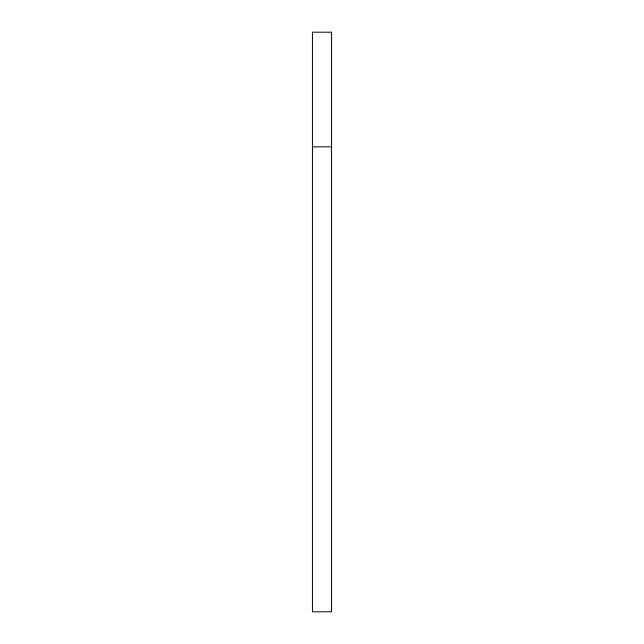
<?xml version="1.0" encoding="UTF-8"?>
<svg xmlns="http://www.w3.org/2000/svg" width="644" height="644" viewBox="0 0 644 644"><rect width="100%" height="100%" fill="white"/><g stroke="black" fill="none" stroke-linecap="round" stroke-linejoin="round"><path stroke-width="0.97" d="M312.445 146.824L331.555 146.824M331.555 32.2L312.445 32.2L312.445 611.8L331.555 611.8L331.555 32.2"/></g></svg>
